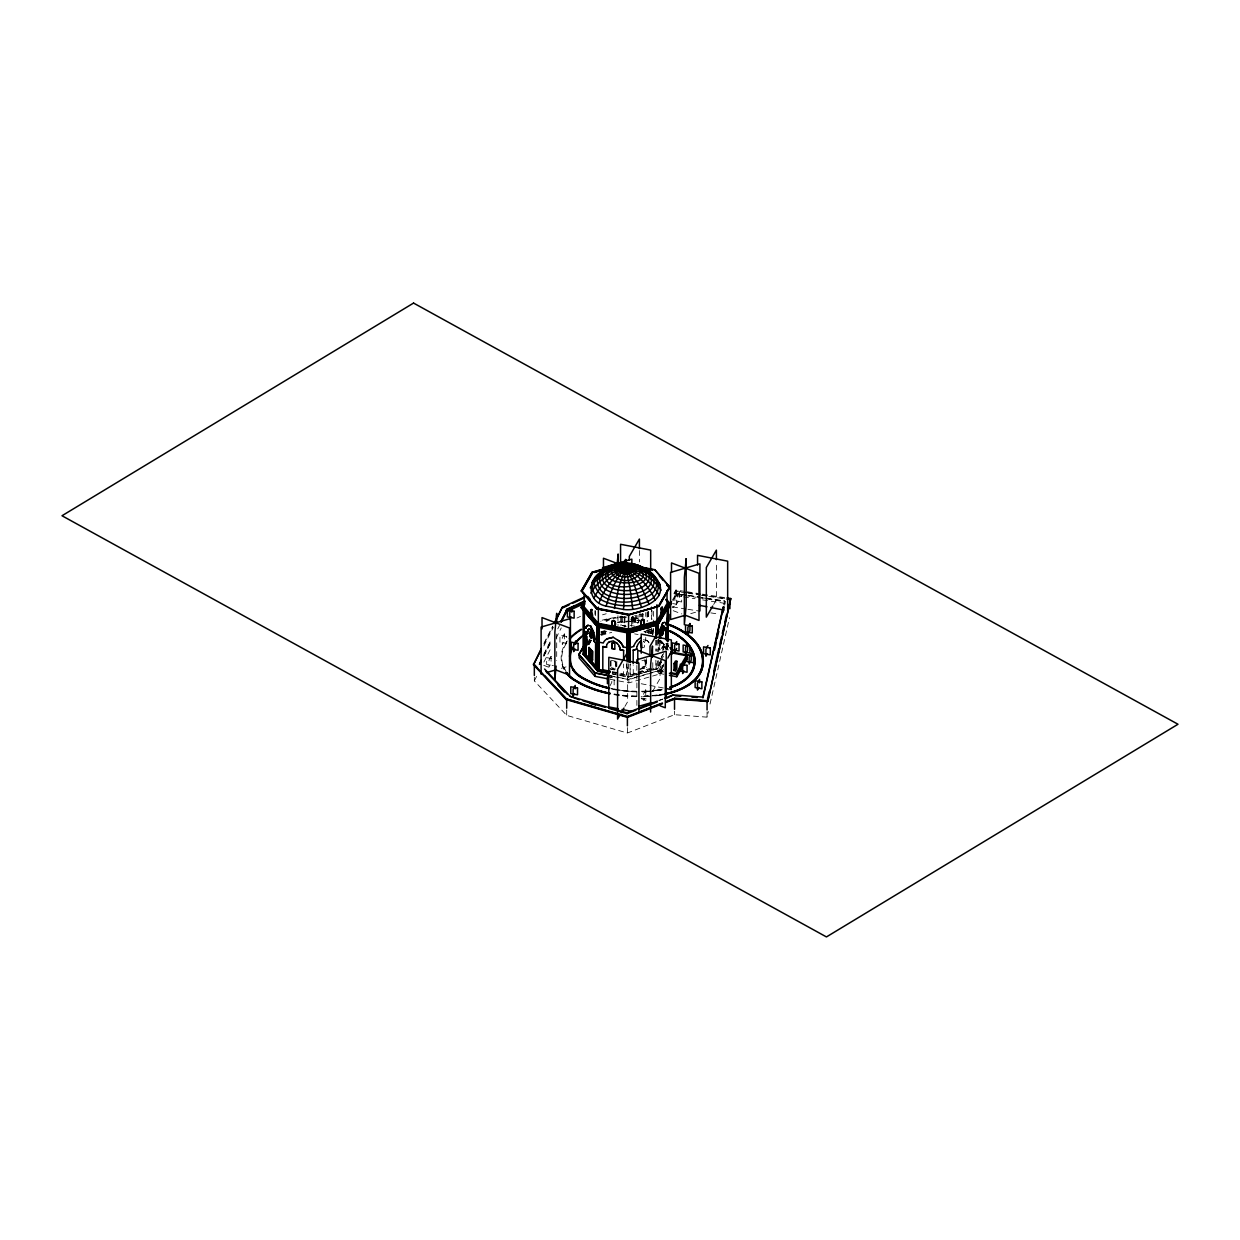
<?xml version="1.0" encoding="UTF-8"?>
<svg xmlns="http://www.w3.org/2000/svg" width="1240" height="1240" viewBox="0 0 1240 1240"><rect width="100%" height="100%" fill="white"/><g stroke="black" fill="none" stroke-linecap="round" stroke-linejoin="round"><path stroke-width="0.75" stroke-dasharray="5 3.75" d="M723.773 604.702L724.625 600.919L701.825 597.37M724.656 605.12L725.493 601.4L708.8 598.796M534.332 677.257L534.332 680.853L566.696 715.387L627.394 733.011L674.529 714.705L707.064 717.154L708.335 711.528M710.024 704.025L729.476 617.721M632.601 621.751L632.601 619.024L635.082 619.489L635.376 620.914L635.082 622.232L632.601 621.751L632.803 618.683L635.268 619.163L635.082 622.232M639.732 620.574L637.949 618.698L633.408 617.272L631.889 618.171L632.632 616.14M637.05 673.336L630.075 675.335L630.277 663.943M635.392 615.257A33.62 17.639 -64.1 0 0 635.361 617.179L633.5 619.365L634.26 616.745A30.752 21.483 -46.3 0 1 634.275 615.381M543.972 643.327L552.699 626.154M543.972 644.134L552.699 626.96M543.895 645.916L553.443 627.13M543.849 654.162L551.676 638.771M543.787 655.077L551.583 639.763M543.787 655.882L551.583 640.568M543.849 656.239L551.676 640.832M557.768 628.866L559.504 625.441M534.332 680.853L537.804 674.018M543.895 662.067L551.707 646.691M556.047 638.15L561.255 627.905M610.437 678.11L611.816 675.505L611.816 682.357L609.755 686.263M663.865 674.25L658.316 673.196L658.316 671.135L663.013 662.997M658.316 673.196L663.013 665.058M663.85 664.082L660.068 670.623L663.586 671.305M667.632 657.541L670.468 652.643M587.45 636.105L587.45 643.327L589.853 639.189M587.652 643.327L590.023 639.158M587.62 644.707L590.395 640.228M587.574 645.374L590.302 640.677M588.721 644.63L591.573 639.53M589.031 644.63L591.837 639.623M631.749 621.411L631.144 621.038M630.928 621.674L633.795 616.73M637.593 623.038L639.173 620.574L630.99 618.993L639.173 620.76L637.825 623.085M645.203 632.214L645.839 631.114L645.203 632.896M645.839 631.563L646.474 630.478M648.35 631.052L648.412 633.159M682.806 595.216L674.173 593.867L674.173 593.061L675.939 590.023L685.394 591.495M652.364 631.579L653.294 629.796L653.449 631.656L648.629 630.726M674.173 593.867L675.939 590.023M653.666 629.688L652.736 631.284M685.999 592.86L676.451 591.371L675.18 593.557L686.542 595.324M672.452 600.098L675.18 595.37L675.18 592.751L675.413 595.402M673.103 600.656L675.955 595.479L675.18 595.37M676.451 591.371L676.451 604.175L675.18 606.36L675.18 605.384L672.731 607.662L672.731 606.686M624.898 706.443L627.657 701.701L627.657 663.539M663.757 649.837L663.757 644.428L661.354 648.567M663.106 649.528L663.106 646.056L661.447 648.939M661.183 657.076L662.64 654.565M661.354 657.587L663.757 653.449M661.679 659.014L659.246 663.539M660.982 660.533L663.586 656.038M660.904 661.277L658.285 666.454L661.06 661.649M661.245 661.974L657.51 668.608L628.556 676.761M612.204 673.956L628.572 677.118L657.743 668.716L661.509 662.052M660.734 670.22L663.555 665.167M660.966 670.344L663.818 665.26M667.616 658.889L670.452 653.976M610.08 679.257L628.851 682.884L660.734 673.707L663.555 668.841M652.736 691.161L660.052 678.513L660.052 661.339M713.651 604.485L716.394 599.741L716.394 561.581M631.889 618.171L632.85 616.699L633.5 619.365M636.461 618.481L635.577 619.768L635.361 618.202M663.106 646.056L662.734 652.86M587.45 643.327L587.837 639.53M663.757 644.428L663.369 649.915M610.839 661.106L610.839 668.05L610.839 661.106L615.831 662.067L615.831 669.027L612.514 668.375M633.408 617.272L631.423 618.962L632.803 616.575L632.803 623.952M577.003 618.016L580.506 616.389M659.107 700.414L662.671 699.034M602.532 614.823L606.205 613.754M690.757 613.645L696.26 612.033M561.271 668.298L566.773 666.702M658.874 700.445L662.548 699.375M610.591 618.543L604.826 620.202L608.902 619.489M609.15 620.202L605.988 621.116L609.274 620.62M604.5 630.726L600.935 631.764L604.639 630.695M605.461 630.912L601.896 631.935L605.538 631.005M600.827 632.865L608.143 630.757M601.943 632.663L607.166 631.16M600.889 634.136L608.313 631.997M600.702 634.369L608.499 632.136M601.09 634.446L608.499 632.322M601.106 635.392L611.723 632.338M641.406 647.761L644.413 647.202L644.196 642.15A1.875 1.364 -40.8 0 0 643.235 641.39L643.436 641.622A1.875 1.364 -40.8 0 1 644.413 642.382L644.01 641.778M641.933 660.75L644.8 659.928L645.218 666.671L642.072 667.57M642.057 667.12L644.8 666.33M639.793 668.98L646.381 667.538L639.607 669.491M651 668.189L633.268 673.413L633.191 665.586M630.277 674.886L656.239 667.802L656.239 660.439M638.802 672.824L647.528 670.313M649.264 669.817L656.239 667.802M657.743 668.546L628.556 676.932L612.204 673.785M660.966 670.158L628.866 679.582L609.971 675.939M615.831 662.067L615.598 668.531L611.243 667.693M619.814 617.163L623.302 616.947M619.923 617.257L625.1 616.947M626.82 617.101L619.923 617.52A71.223 41.122 0 0 0 600.764 621.287M630.928 621.426L621.457 622.015A62.868 36.301 0 0 0 617.644 622.495M621.457 622.263L627.146 621.922M687.286 591.79L700.523 593.851M702.413 594.146L725.106 597.664M675.939 590.829L685.394 592.286M687.286 592.581L700.523 594.642M702.413 594.937L728.888 599.06M687.906 593.154L699.36 594.937M701.267 595.231L707.001 596.13M708.908 596.425L729.895 599.695M674.173 593.061L686.619 594.999M688.51 595.293L699.918 597.076M688.402 595.619L699.531 597.355M701.39 597.634L706.955 598.501M684.712 595.51L696.12 597.293M698.027 597.587L724.625 601.726L724.625 600.919M681.675 596.642L675.955 595.479M683.581 596.936L695.02 598.718M702.63 599.896L725.493 603.462M672.638 603.586L676.451 604.175M672.638 606.933L685.999 609.011M687.906 609.305L699.36 611.103M710.814 612.886L718.441 614.064M643.296 639.778L646.025 640.212A4.138 3.022 -40.8 0 1 646.831 640.413M551.738 658.548L546.669 657.665L546.669 664.516L553.428 665.71M607.414 676.87L614.157 678.048L614.157 684.899L610.778 684.31M641.328 691.222L648.086 692.416M641.328 698.089L648.086 699.267M658.316 671.135L663.865 672.204M631.997 616.776L633.593 616.822M631.144 619.365L638.848 620.853M632.912 620.434L635.376 620.914M633.237 620.667L635.702 621.147M638.894 622.79L631.144 621.302L631.144 619.179M630.137 625.332L634.771 626.216M646.707 628.525L653.666 629.874M646.784 628.726L653.294 629.982M622.325 625.425L625.952 626.122M647.094 630.106L653.449 631.47M622.325 625.596L626.138 626.339M653.914 632.385L643.901 631.439M651.946 632.369L648.412 631.548L651.946 632.369L651.946 628.664M644.676 631.951L648.659 632.539M650.163 633.191L653.542 633.857M648.101 632.974L653.542 634.028L653.542 628.355M634.632 633.872L638.089 634.539M610.731 660.207L616.59 661.447L616.59 666.531M610.08 668.654L614.962 669.6M609.662 669.027L615.04 670.065M612.235 671.615L623.565 673.8L623.627 664.036M612.281 672.235L626.975 675.459L612.188 672.607M609.971 675.754L628.866 679.412M641.22 683.736L663.803 688.091M673.227 610.7L681.814 613.939M641.235 698.693L646.396 700.631M543.74 665.353L550.622 667.957M647.668 632.136L647.063 630.4M667.337 648.659L667.011 642.8M666.206 643.389L668.654 646.428M665.927 643.452L668.36 646.474M660.625 640.289L665.524 645.947L660.471 640.336M659.804 640.042L668.36 649.962M658.394 639.468L668.019 650.783M658.146 639.561L666.562 649.496M652.783 667.678L652.783 661.881M566.044 671.6L562.805 664.578M648.892 642.599L648.784 642.444A8.618 6.293 -40.8 0 0 646.831 640.429M562.169 664.904L564.836 671.011L562.169 664.64A71.858 41.493 0 0 1 567.254 640.971M707.064 711.775L707.064 717.154M674.529 711.125L674.529 714.705M668.096 643.173L668.096 647.094M667.554 643.08L667.554 648.597M667.26 643.018L667.26 650.318M660.734 673.707L660.734 670.034L628.851 679.226L628.851 682.884M660.052 640.351L660.052 649.884M651.93 695.532A87.265 50.39 0 0 0 659.51 694.679L659.664 695.299A56.467 32.597 0 0 0 664.687 694.462M659.246 650.008L659.076 640.305L659.076 649.977M658.192 638.6L658.285 651.62M658.192 660.501L658.285 666.454M657.743 640.305L657.743 651.713M657.743 661.013L657.743 672.22M661.974 689.642A48.112 27.776 0 0 1 657.681 690.355L657.681 690.618A79.561 45.942 0 0 1 650.783 691.393M661.773 689.285A47.461 27.404 0 0 1 657.541 689.998L657.541 690.261A78.926 45.57 0 0 1 652.411 690.866M656.239 640.165L656.239 651.232M655.867 640.15L655.867 651.093M655.867 660.222L655.867 667.523M653.542 611.351L653.542 620.806M652.364 631.393L652.364 635.066M651.946 610.111L651.946 619.396M651.574 606.624L651.574 619.396M651.574 628.51L651.574 632.168M648.659 611.677L648.659 619.256M648.412 611.615L648.35 619.442M647.668 611.832L647.668 621.116M647.063 612.173L647.063 621.287M646.381 658.518L646.381 667.538M645.932 660.424L645.932 667.213M645.73 612.607L645.73 616.435M645.73 637.453L645.73 641.266M645.218 659.711L645.218 666.671M642.94 617.567L642.94 613.707A23.839 18.46 30.1 0 1 643.002 616.063M639.406 550.514L639.406 561.968M636.88 665.4L636.88 706.862M636.616 618.528L636.616 617.505A34.891 9.037 -79.1 0 1 636.632 615.288M631.423 626.339L631.423 617.505L636.771 618.543L637.654 620.171L637.949 617.675A33.62 1.442 88.3 0 0 637.933 615.458M630.075 664.206L630.075 675.335M628.572 663.772L628.572 680.62M627.394 727.617L627.394 733.011M626.975 662.563L626.975 675.459M626.743 664.082L626.743 675.025M624.96 616.234L624.96 625.797M624.464 617.799L624.464 626.929M624.232 617.799L624.232 627.021M622.635 616.466L622.635 624.278M621.132 616.017L621.132 625.286M620.93 616.125L620.93 625.255M617.939 615.722L618.016 625.487M616.822 661.385L616.822 666.81M595.339 610.716L595.339 616.187M594.952 610.716L594.952 614.404M566.696 709.993L566.696 715.387M556.698 634.058L556.698 660.439M562.805 664.841A71.223 41.122 0 0 1 567.827 641.375M617.489 622.139A63.504 36.657 0 0 1 629.501 621.07M650.69 691.037A78.926 45.57 0 0 1 643.746 691.455A79.561 45.942 0 0 0 650.783 691.13M636.771 691.517A78.926 45.57 0 0 1 619.519 690.122A79.561 45.942 0 0 0 636.74 691.625M616.156 689.595A78.926 45.57 0 0 1 611.196 688.619M661.773 689.548A47.461 27.404 0 0 1 657.541 690.261M644.242 696.26A87.265 50.39 0 0 0 659.51 694.943A55.816 32.224 0 0 0 664.485 694.106M636.538 696.337A87.265 50.39 0 0 1 613.738 694.199M661.974 689.889A48.112 27.776 0 0 1 657.681 690.618M647.296 691.657A79.561 45.942 0 0 1 638.507 691.904M636.74 691.889A79.561 45.942 0 0 1 610.964 688.96M602.144 620.217A71.858 41.493 0 0 1 619.814 616.9M659.664 695.299A87.916 50.763 0 0 1 641.173 696.71M636.507 696.694A87.916 50.763 0 0 1 613.552 694.555M648.101 695.811A87.265 50.39 0 0 1 644.242 695.996M636.538 696.074A87.265 50.39 0 0 1 613.738 693.935M657.541 689.998A78.926 45.57 0 0 1 650.69 690.773M647.218 691.021A78.926 45.57 0 0 1 638.507 691.269M636.771 691.254A78.926 45.57 0 0 1 611.196 688.355M657.681 690.355A79.561 45.942 0 0 1 652.519 690.975M615.97 689.688A79.561 45.942 0 0 1 610.964 688.696M662.842 694.152A55.816 32.224 0 0 1 659.51 694.679M663.028 694.509A56.467 32.597 0 0 1 659.664 695.036A87.916 50.763 0 0 1 652.023 695.904M648.163 696.183A87.916 50.763 0 0 1 641.173 696.446M636.507 696.446A87.916 50.763 0 0 1 613.552 694.292M641.328 614.001A25.591 16.027 55.4 0 1 641.514 616.807M642.103 613.924A24.273 17.36 43.6 0 1 642.274 616.978M642.599 613.754A23.839 18.46 30.1 0 1 642.739 616.497M640.476 613.769A6.634 3.286 66.3 0 1 640.615 614.312M640.351 614.25A27.807 13.748 66.3 0 1 640.476 616.792M639.236 613.8A6.371 1.938 77 0 1 639.329 614.466M639.189 614.358A30.752 9.331 77 0 1 639.267 616.9M648.97 642.878A8.944 6.526 -40.8 0 0 648.799 642.506A8.618 6.293 -40.8 0 0 646.908 640.522A4.138 3.022 -40.8 0 0 646.025 640.212M551.072 656.317L549.025 660.207L549.025 667.058L551.072 663.168L551.072 656.317M564.339 633.935L562.293 637.841L562.293 644.692L564.339 640.801L564.339 633.935M679.318 592.565L677.273 596.471L677.273 603.322L679.318 599.432L679.318 592.565M645.73 689.874L643.684 693.764L643.684 700.631L645.73 696.725L645.73 689.874M681.675 595.107L674.917 593.929L674.917 600.78L681.675 601.974L681.675 595.107M566.696 636.476L559.938 635.298L559.938 642.15L566.696 643.343L566.696 636.476M666.19 649.605L666.19 643.808L666.019 649.574"/><path stroke-width="1.5" d="M625.441 570.198L625.425 565.3L624.232 569.966L628.06 568.865L625.658 565.548L625.549 562.232L626.076 570.168M624.805 570.121C624.572 560.387 627.254 569.796 625.642 565.285M627.223 569.842L625.549 566.913L625.72 560.914M626.185 559.689L625.859 560.744M623.503 609.476L606.081 606.128C610.964 590.721 617.38 572.927 631.207 563.611C641.622 565.269 650.954 571.547 657.308 579.855C670.654 599.571 639.251 611.739 623.503 609.476C624.821 595.603 623.069 574.414 627.177 563.704M627.859 567.734C621.798 561.472 627.192 563.658 626.061 560.635M625.704 565.146L627.44 567.827M626.045 562.712C626.185 563.952 624.247 561.457 625.394 563.58M626.37 565.642C627.332 565.781 623.519 569.517 625.084 565.347C625.75 566.231 626.308 564.789 623.131 568.679M625.441 562.418C626.122 564.045 624.123 562.201 625.983 563.239M623.952 567.703L624.743 566.386L633.547 582.49L641.483 607.337M624.232 569.966L625.13 566.851L623.394 564.308L621.395 563.239L619.721 564.82M626.324 567.222C626.541 565.3 624.805 564.37 622.279 565.611C610.917 570.307 628.757 578.321 632.632 570.788C633.191 564.634 622.48 562.882 627.642 569.563M623.736 569.718C623.457 568.06 625.224 563.441 625.363 566.928M624.945 566.99C624.712 564.727 625.797 565.952 623.55 567.734C627.13 571.408 628.2 566.138 626.061 565.44M623.379 569.408L625.999 566.54M627.936 567.982C627.021 572.539 620.186 567.966 625.456 566.153L627.518 567.393L627.936 569.222M596.905 668.933L596.952 626.308L583.854 611.165L583.854 653.821L596.905 668.933L597.107 626.262L581.405 607.925L584.986 601.183M661.633 633.764L662.129 628.432M661.633 635.376L662.331 629.254M556.14 666.113L554.854 679.38L554.854 632.261L556.698 613.32L556.698 622.744M617.195 563.441L618.125 553.97L618.125 563.394M662.16 606.747L662.501 611.243L661.509 612.947L660.812 608.251M625.394 563.363L625.999 563.115M624.511 567.005L626.882 567.471L625.317 565.486M625.906 565.952L624.743 566.757M625.022 560.403L625.626 559.364M628.696 631.098L659.044 622.929L671.538 601.663M614.42 608.468L619.008 586.505L625.596 567.966L629.812 586.876L632.741 609.088M591.154 631.331L591.449 638.337L590.054 636.709L590.054 631.904L590.938 631.315M591.852 638.212L590.457 636.601L590.472 631.702L591.527 631.175M623.271 568.06L623.937 566.82M592.178 658.688L590.225 655.805L589.822 649.016L589.822 655.976L592.178 658.688L592.271 651.76L589.822 649.016M592.425 660.378L592.534 651.372L589.046 647.451L589.046 656.471L592.425 660.378L592.534 651.372M591.449 609.445L590.566 614.172L591.046 609.646M723.354 606.577L702.941 697.113L673.351 694.88L664.454 698.337M702.941 697.918L723.354 607.383M714.566 649.915L716.24 642.444M717.092 638.708L718.766 631.253M722.982 612.591L724.238 606.995M707.482 699.128L709.171 691.625M713.822 670.98L718.906 648.474M719.743 644.722L721.447 637.221M722.284 633.47L723.974 625.968M724.827 622.201L726.516 614.699M665.973 702.429L674.715 699.034L707.745 701.514L730.779 598.548L726.996 597.959M707.745 701.514L730.779 598.548M625.317 566.757L627.394 567.331L623.581 567.486L625.471 568.447L627.409 567.688L625.301 566.572M661.773 607.507L660.765 608.623M606.081 606.128C586.675 602.051 586.737 578.274 603.337 570.601C609.289 567.005 617.303 560.929 623.921 566.649L626.324 566.726M623.921 566.649L622.062 567.904C612.452 568.044 602.578 571.159 595.665 578.026L594.1 582.692L590.193 587.822M622.062 567.904C622.418 574.709 634.648 567.455 625.782 566.277M660.936 627.921L662.548 623.085L664.346 622.371A8.06 2.093 -79.1 0 1 664.95 622.403A12.617 3.27 -79.1 0 1 666.035 624.929M662.718 623.115L661.106 627.952A8.06 2.093 -79.1 0 0 660.486 630.091A12.617 3.27 -79.1 0 0 659.401 636.399L659.215 636.492M661.509 629.781L663.601 626.169M623.146 568.416L623.767 566.975M624.495 566.696L625.332 566.835L623.999 567.207M623.379 567.688C623.224 571.919 629.083 567.718 628.014 568.494M623.394 567.579L624.836 565.781M599.091 602.64C603.911 589.93 612.111 578.445 622.806 570.013M624.867 566.014L623.736 567.052M662.47 703.778L627.456 717.371L566.122 699.577L533.495 664.749L541.353 648.489M554.451 622.728L562.309 607.259L584.582 596.967M533.495 664.749L541.353 649.295M554.451 623.534L562.309 607.259M541.198 660.176L539.462 664.392L541.198 660.982M561.1 621.054L567.145 609.135L584.241 601.245M561.1 621.86L567.145 609.135M561.24 622.015L566.463 611.754L566.463 609.677L575.081 605.693M593.898 598.207C599.85 585.869 610.126 575.81 622.263 569.548M571.113 616.885L569.734 619.489L569.734 612.622L571.795 608.732L571.795 612.157M575.034 649.016L573.671 651.62L573.671 644.769L575.716 640.863L575.716 644.288M574.492 693.579L573.113 696.183L573.113 689.332L575.174 685.425L575.174 688.851M676.683 648.443L674.622 652.333L674.622 645.482L676.683 641.591L676.683 645.017M684.697 662.827L682.651 666.717L682.651 673.583L684.015 670.98M707.978 645.466L705.917 649.357L705.917 656.224L707.281 653.62M698.849 687.503L697.469 690.091L697.469 683.24L699.531 679.35L699.531 682.775M669.399 675.32L676.792 676.745L676.792 674.7L687.13 656.812M676.792 676.745L681.489 668.624M683.38 665.369L687.13 658.874M639.561 566.757L654.736 569.687L669.894 587.249L659.122 606.221L628.696 614.978L596.471 608.747L581.312 590.829L592.085 572.214L620.713 563.968M581.312 591.186L592.085 572.214M581.808 591.371L592.472 572.4L615.458 565.781M582.769 589.697L592.472 572.973M584.691 601.013L581.079 607.383L583.11 606.949L584.986 603.71M584.986 601.741L581.405 607.925L582.692 608.964M609.971 675.939L594.859 673.01L578.847 654.472L583.591 646.118M579.173 654.472L583.885 646.164M599.679 642.32L603.275 643.018A12.617 9.765 30.1 0 1 606.515 639.22A8.06 6.247 30.1 0 1 608.344 638.491L613.242 637.283L618.016 640.351A8.06 6.247 30.1 0 1 619.907 641.7A12.617 9.765 30.1 0 1 623.162 646.738M612.777 620.62A1.721 1.333 30.1 0 0 612.188 621.193L611.971 625.812C618.388 630.183 613.924 614.714 614.932 626.386M611.94 621.612A1.721 1.333 30.1 0 1 613.01 620.946L613.242 620.496M612.994 620.93A2.139 1.659 30.1 0 0 613.443 620.806L613.692 620.372M614.141 620.667L613.893 621.101A2.139 1.659 30.1 0 1 613.443 620.806M611.971 625.812L612.219 621.193M610.343 671.259L602.795 669.802L602.857 646.49L606.624 647.218L606.624 645.234M613.242 637.283L608.344 638.491A8.06 6.247 30.1 0 0 606.577 639.127M611.785 643.715L611.925 643.467A1.875 1.442 30.1 0 1 612.963 642.63A2.062 1.597 30.1 0 0 613.413 642.475A2.062 1.597 30.1 0 0 613.862 642.8A1.875 1.442 30.1 0 1 614.885 644.04L614.745 649.093L611.785 648.52L611.785 643.715A1.875 1.442 30.1 0 1 612.808 642.878A2.062 1.597 30.1 0 0 613.257 642.739L613.413 642.475M613.862 642.8L613.707 643.048A2.062 1.597 30.1 0 1 613.257 642.739M611.785 648.52L611.925 643.467M614.745 649.093L611.925 648.272M619.318 646.598L619.38 646.505A8.618 6.68 30.1 0 0 617.318 643.529A4.138 3.208 30.1 0 0 616.373 642.769L613.242 640.847L610.049 641.669A4.138 3.208 30.1 0 0 609.104 642.041A8.742 6.774 30.1 0 0 606.841 644.676M619.861 649.404L623.627 650.504L619.861 649.775L619.861 647.792M626.743 647.652L623.208 646.861M659.525 604.485L669.166 587.837L666.686 584.97M669.399 587.636L658.735 605.663M660.765 612.808L662.501 611.243M584.164 594.13L584.164 606.903L598.346 623.332L628.494 629.161L656.952 620.976L667.043 603.57L667.043 590.783M583.11 654.302L583.11 606.949L597.664 623.798L628.572 629.765L657.743 621.364L668.096 603.524L670.127 603.663L658.285 623.798L658.285 633.067M659.634 620.124L657.743 623.364L657.743 634.71M661.509 616.885L663.385 613.63M665.275 610.39L667.151 607.135M596.533 624.882L628.603 632.013L658.068 623.534L668.515 605.306M658.021 631.191L658.021 623.813L669.802 603.803L666.019 599.416M667.414 610.483L671.212 603.679M667.089 622.914C665.245 629.3 669.073 611.537 667.089 610.003M664.764 630.478L666.19 628.339L666.19 639.949L666.019 628.308L664.935 630.525L664.687 628.06M662.067 635.454L663.059 633.749L662.857 628.463L663.059 633.749M619.411 715.929L617.582 719.091L617.582 669.461L627.657 652.085L627.657 661.633M621.24 712.768L623.984 708.025M670.143 653.961L672.034 650.535L672.034 654.208M670.452 653.976L672.359 650.519L669.894 647.668M674.018 663.601L675.505 661.029L676.9 661.292L676.9 668.189L675.413 670.763L674.018 670.499L674.018 663.601L675.413 663.865L676.9 661.292M674.018 670.499L675.505 667.926M712.736 606.066L706.32 617.132L706.32 567.501L716.394 550.126L716.394 559.659M590.86 593.154C597.556 581.436 609.228 573.128 621.938 569.021M626.65 566.401L625.409 565.796M626.045 566.851C629.61 567.269 624.278 570.493 623.705 567.548M591.945 582.567C598.904 573.113 610.235 561.565 623.115 566.975M603.337 570.601C581.855 600.796 665.167 603.369 649.435 572.183L638.507 568.075L628.943 567.625M626.882 567.471L627.037 566.587M595.665 578.026C580.707 602.423 625.068 609.847 640.677 603.71C662.346 599.633 663.974 578.212 645.529 568.85M599.245 670.111L599.245 627.456L599.245 670.111L610.343 672.25M659.293 622.495L628.711 631.284L596.316 624.898L597.664 623.798L597.664 671.15L608.685 673.274M622.031 563.301L614.9 564.65L606.189 568.726M640.119 641.917L641.468 640.909L640.026 641.824A4.138 3.022 -40.8 0 0 639.143 642.63A8.742 6.386 -40.8 0 0 637.081 646.412M597.51 575.654L601.818 572.771M611.723 566.029L605.663 569.393C590.209 591.093 634.756 596.223 645.544 584.567C657.107 573.81 639.158 561.767 628.401 567.145M595.99 577.763L599.013 575.747M626.479 567.424L626.572 566.463L625.766 567.145M656.239 625.146L630.075 632.679L656.239 625.146L656.239 638.29M625.859 566.928L626.696 570.043M668.949 604.841L669.802 603.803M562.309 608.065L569.16 604.903M572.586 603.322L584.582 597.773M578.538 604.097L583.714 601.71M567.145 609.941L584.241 602.051M566.463 611.754L583.714 603.771M663.772 626.2L662.796 626.65M627.657 566.788L635.361 564.774C669.832 590.628 578.197 587.249 617.659 564.169M583.854 653.821L583.854 611.165M589.046 656.471L589.046 647.451M616.234 564.262C591.263 567.796 591.093 595.231 616.389 597.355C630.525 601.695 663.183 593.293 651.729 573.794M619.132 564.37C599.773 570.974 621.271 584.908 632.059 579.266C654.255 569.919 623.519 557.814 613.661 565.316M604.655 570.152L609.77 568.153M544.593 669.042L570.183 696.353L627.053 712.861L657.324 701.111M608.701 708.335L627.053 713.667L635.95 710.21M639.514 708.831L657.324 701.918M666.236 698.461L673.351 694.88M533.495 663.943L566.122 698.771L627.456 716.565L662.47 702.987M665.973 701.623L674.715 698.229L707.745 700.708M544.686 675.754L566.696 699.221L627.394 716.844L660.564 703.979M665.803 701.949L674.529 698.554L674.529 709.327M626.975 660.718L626.789 632.803L626.743 656.782M602.532 567.718L631.857 559.163L631.857 564.82M546.607 672.576L555.768 669.91L569.517 675.103L569.517 627.998L542.019 617.597L542.019 628.913M638.708 706.32L651.543 702.584M594.239 572.26L610.158 567.688M594.239 572.462L610.158 567.874M590.566 609.987L591.976 609.491M591.263 609.693A2.139 0.775 73.9 0 0 591.48 610.142L592.178 609.925M592.673 615.582L591.48 610.142M586.039 628.215L584.195 626.308L586.039 628.215A12.617 4.604 73.9 0 1 587.605 625.487A8.06 2.929 73.9 0 1 588.457 625.394M596.471 608.747L628.696 614.606L659.122 606.221M596.796 608.53L628.664 614.885L658.735 606.034M593.867 632.741A8.06 2.929 73.9 0 0 593.014 630.664L590.566 626.029L592.844 630.711A8.06 2.929 73.9 0 1 593.712 632.788A12.617 4.604 73.9 0 1 595.246 638.988M590.457 629.564L592.208 632.586A4.138 1.504 73.9 0 1 592.658 633.656M585.683 631.594L587.62 633.593L585.683 631.594L585.683 654.798L595.464 666.113L585.854 654.751L585.854 631.548M591.449 638.337L591.852 633.408M593.48 637.484L593.635 637.438A8.944 3.255 73.9 0 1 593.712 637.949A8.944 3.255 73.9 0 0 593.48 637.484A8.618 3.146 73.9 0 0 592.488 633.702A4.138 1.504 73.9 0 0 592.054 632.632L590.566 629.595L589.093 629.222A4.138 1.504 73.9 0 0 588.659 629.254A8.742 3.177 73.9 0 0 587.589 631.098M641.003 624.898L641.359 621.132A1.721 1.256 -40.8 0 1 642.336 619.954L641.979 619.535A1.721 1.256 -40.8 0 0 640.987 620.713L641.003 624.898C646.986 626.696 642.769 614.497 643.793 624.092M593.851 640.817L593.743 638.135L593.681 640.863L595.619 642.863L595.464 666.113M595.619 642.863L593.681 640.863M630.277 647.513L633.578 646.443M633.191 650.116L636.818 649.187L633.191 650.116L633.191 663.663M656.952 606.375L658.564 606.143M625.084 568.044C613.521 569.253 602.067 574.058 594.1 582.692C599.245 606.484 635.655 606.251 651.946 593.805C667.399 578.445 641.173 562.821 626.65 563.1M621.395 563.239L626.836 563.007M620.79 563.471L633.129 563.89L640.274 566.231M631.207 563.611L633.129 563.89M675.211 695.826L680.76 696.245M691.843 697.082L697.392 697.5M676.436 698.693L687.921 699.562M693.671 699.995L705.142 700.848M598.346 608.747L596.952 608.623L583.281 592.798M622.48 567.393L613.552 567.222L608.158 568.416C589.868 598.843 673.677 587.264 637.096 564.975M629.269 568.153C641.297 569.098 653.573 574.57 660.346 584.908M671.445 651.976L688.076 655.185M672.235 652.968L686.309 655.697L675.909 673.677L670.639 672.654M669.399 673.274L676.792 674.7M625.115 560.79L625.968 560.945M625.007 560.976L625.859 561.178M641.468 567.486L652.845 569.687M642.072 567.889L652.643 569.935M641.282 567.936L645.033 568.664M647.357 569.238L650.798 569.904M699.438 605.322L706.971 606.779M710.737 607.507L723.896 610.049M581.808 590.798L596.796 608.158L628.664 614.312L628.494 629.161M664.779 627.611L664.609 627.58A8.618 2.232 -79.1 0 0 663.912 626.185M612.219 625.379L615.179 625.952M596.316 624.898L628.711 631.16L628.572 629.765L628.572 662.005M596.533 625.456L628.696 631.671M599.245 627.456L626.975 632.803M602.795 646.598L606.562 647.327M599.633 669.786L608.669 671.538M597.664 670.964L608.701 673.103M594.859 672.839L610.08 675.769M665.679 688.464L671.336 689.548L671.336 639.933L641.22 634.12L641.22 653.201M579.173 654.286L579.173 657.96L595.061 676.358L608.205 678.9M618.218 708.738L608.809 706.924L608.809 657.308L638.925 663.121L638.925 710.83M621.984 709.466L631.393 711.295M626.122 568.075C640.011 570.478 653.527 578.026 661.013 590.24M590.736 625.983L588.303 625.441A8.06 2.929 73.9 0 0 587.435 625.534A12.617 4.604 73.9 0 0 585.9 628.168M590.736 629.548L589.264 629.176A4.138 1.504 73.9 0 0 588.814 629.207A8.742 3.177 73.9 0 0 587.745 631.052M634.818 565.332L642.971 568.571M624.976 567.269L627.425 567.579M579.359 699.825L570.183 696.353M583.017 700.879L605.027 707.281M590.007 703.421L595.572 705.033M620.636 564.743L603.462 558.248L603.462 567.672M660.13 705.839L665.291 707.777L665.291 660.672L637.794 650.287L637.794 663.478M629.145 569.269C641.7 574.337 652.829 583.466 659.261 595.495M644.521 569.346L649.187 571.671M647.435 571.779L652.116 575.438M626.091 566.014L627.673 567.409M567.904 674.064A43.958 25.374 0 0 0 573.903 679.257L580.413 683.318A87.265 50.39 0 0 0 610.064 693.501M566.014 672.576A44.593 25.745 0 0 0 573.407 679.489L579.979 683.333A87.916 50.763 0 0 0 609.863 693.594M566.014 672.839A44.593 25.745 0 0 0 573.407 679.753L579.979 683.596A87.916 50.763 0 0 0 609.863 693.857M657.743 621.364L659.293 622.356M628.726 569.78C640.321 577.019 649.729 587.775 655.216 600.3M654.72 577.654L657.308 579.855M623.519 568.602L626.619 569.207L627.626 567.3M628.091 570.198L641.452 587.279L649.156 604.345M545.864 671.212L567.625 694.431M557.985 685.1L564.448 691.982M536.92 667.461L534.332 664.702L534.332 675.475M659.401 576.058L663.152 580.398M666.903 584.738L669.399 587.264M666.609 599.587L670.127 603.787M666.019 599.974L669.802 604.361M642.816 619.287L643.173 619.69A2.139 1.566 -40.8 0 1 642.754 619.613L642.398 619.21M641.173 637.407L638.429 639.437A8.06 5.89 -40.8 0 0 636.693 641.018M641.406 642.956L641.607 647.993L641.406 642.956A1.875 1.364 -40.8 0 1 641.669 642.351M587.698 596.425L590.07 599.153M581.312 590.829L596.796 608.158M583.11 608.949L586.753 613.164M591.589 618.775L594.022 621.581M581.405 607.368L597.386 625.983L581.079 607.259M589.465 656.301L592.534 659.851M584.195 653.682L596.952 668.453M583.11 654.131L597.664 671.15M595.061 672.87L578.847 654.472M625.255 563.503L625.177 563.13M590.953 631.919L591.449 633.516M619.798 647.9L619.628 647.171A8.944 6.928 30.1 0 0 619.349 646.66L619.38 646.505A8.944 6.928 30.1 0 1 619.582 647.017M664.857 628.091L664.935 630.525M623.193 568.168L623.162 569.052M729.895 599.695L729.895 608.669M727.663 610.778L727.663 561.162L697.562 555.35L697.562 564.882M707.064 701.003L707.064 709.978M668.36 624.154A75.671 43.679 0 0 1 701.514 670.36L701.514 670.623A56.467 32.597 0 0 1 664.687 694.462M668.019 624.464A75.02 43.322 0 0 1 700.894 670.282L700.879 670.546A55.816 32.224 0 0 1 664.485 694.106M699.918 610.964L699.918 563.859L670.592 572.4L670.592 619.519L685.255 615.241L699.004 620.434L699.004 573.329L671.507 562.945L671.507 572.353M669.925 630.741A67.332 38.874 0 0 1 693.346 669.352L693.346 669.615A48.112 27.776 0 0 1 670.127 687.782M669.523 631.021A66.697 38.502 0 0 1 692.726 669.275L692.726 669.523A47.461 27.404 0 0 1 669.817 687.456M675.413 663.865L675.413 670.763M674.715 698.229L674.715 699.034M669.894 587.249L654.736 569.687M668.98 614.327L668.98 621.178M668.096 605.523L668.096 641.282M667.554 641.235L667.554 607.786L667.26 641.204M666.206 698.306L666.206 651.202L636.88 659.757L636.88 663.524M661.757 608.313L661.509 612.947M660.052 638.429L660.052 628.897L649.993 646.273L649.993 655.821M659.044 622.371L658.068 623.534M656.952 604.764L656.952 620.976M652.472 657.308L652.472 646.009L650.628 664.95L650.628 712.054M650.675 569.191L650.675 550.095L620.574 544.283L620.574 563.379M639.406 548.607L639.406 539.059L629.331 556.45L629.331 560.263M636.74 647.125L636.818 649.187M630.277 662.114L630.199 632.663L630.075 662.361M627.456 716.565L627.456 717.371M627.394 716.844L627.394 725.834M627.053 712.861L627.053 713.667M623.627 650.504L623.565 660.269M607.414 676.87L607.414 683.721M598.346 607.135L598.346 623.332M597.866 670.825L583.436 654.286M595.061 672.7L595.061 676.358M587.62 633.593L587.729 631.16L587.45 633.64M584.35 611.49L584.35 626.262M581.048 676.916A35.588 20.538 0 0 1 573.438 669.507L573.438 669.244A35.588 20.538 0 0 0 581.048 676.653L581.048 676.916A78.926 45.57 0 0 0 609.568 688.246M580.583 677.164A36.255 20.941 0 0 1 572.818 669.615L572.818 669.352A36.255 20.941 0 0 0 580.583 676.9L580.583 677.164A79.561 45.942 0 0 0 609.321 688.587M575.004 680.233L580.413 683.054A87.265 50.39 0 0 0 610.064 693.253M570.431 665.632L570.431 618.528L541.105 627.068L541.105 674.173M566.696 699.221L566.696 708.211M566.122 698.771L566.122 699.577M569.997 638.802A71.223 41.122 0 0 1 581.607 629.486M573.438 669.507A62.868 36.301 0 0 1 572.26 648.644M574.538 644.63A62.868 36.301 0 0 1 581.452 637.189M669.523 631.284A66.697 38.502 0 0 1 692.726 669.523M573.903 679.52A43.958 25.374 0 0 1 567.904 674.327M567.222 673.521A43.958 25.374 0 0 1 566.603 672.7M668.019 624.728A75.02 43.322 0 0 1 700.894 670.546M669.925 630.99A67.332 38.874 0 0 1 693.346 669.615M572.818 669.615A63.504 36.657 0 0 1 569.656 660.316M569.563 656.518A63.504 36.657 0 0 1 572.322 647.187M575.933 641.886A63.504 36.657 0 0 1 583.9 634.71M569.423 638.631A71.858 41.493 0 0 1 581.142 629.238M668.36 624.418A75.671 43.679 0 0 1 701.514 670.623M692.726 669.275A47.461 27.404 0 0 1 669.817 687.193M609.568 687.999A78.926 45.57 0 0 1 581.048 676.653M609.321 688.339A79.561 45.942 0 0 1 580.583 676.9M693.346 669.352A48.112 27.776 0 0 1 670.127 687.518M700.879 670.282A55.816 32.224 0 0 1 664.485 693.842M701.499 670.36A56.467 32.597 0 0 1 664.687 694.199M567.222 673.258A43.958 25.374 0 0 1 566.603 672.437M643.265 619.38A1.721 1.256 -40.8 0 1 643.808 619.892M642.754 619.613A2.139 1.566 -40.8 0 1 642.32 619.938M643.173 619.706A1.721 1.256 -40.8 0 1 644.164 620.31M614.218 620.697A1.721 1.333 30.1 0 1 615.273 621.783M613.971 621.132A1.721 1.333 30.1 0 1 615.025 622.216M633.702 646.412A12.617 9.223 -40.8 0 1 636.787 641.111M623.1 646.846A12.617 9.765 30.1 0 0 619.845 641.793A8.06 6.247 30.1 0 0 618.016 640.351M616.311 642.878A4.138 3.208 30.1 0 1 617.257 643.622M609.165 641.933A4.138 3.208 30.1 0 1 610.111 641.561M660.595 635.298A8.742 2.263 -79.1 0 1 661.354 630.928A4.138 1.069 -79.1 0 1 661.679 629.812M660.424 635.268A8.742 2.263 -79.1 0 1 661.183 630.896M686.185 558.667L684.341 577.607L684.341 624.712L686.185 605.771L686.185 558.667M660.409 635.438L660.501 638.166L660.579 635.469M615.179 568.509C613.475 578.553 631.423 579.297 636.011 572.508C637.716 562.464 619.783 561.72 615.179 568.509M689.936 623.55L687.875 627.456L687.875 634.307L689.936 630.416L689.936 623.55M687.549 643.684L685.488 647.59L685.488 654.441L687.549 650.535L687.549 643.684M691.207 653.356L689.146 657.246L689.146 664.097L691.207 660.207L691.207 653.356M413.555 303.072L62 515.747L826.445 936.929L1178 724.253L413.555 303.072M595.417 639.065L597.107 641.034L595.417 639.065M692.277 626.091L685.534 624.913L685.534 631.764L692.277 632.958L692.277 626.091M574.136 611.274L567.393 610.08L567.393 616.947L574.136 618.125L574.136 611.274M710.318 648.009L703.576 646.831L703.576 653.682L710.318 654.86L710.318 648.009M679.024 644.134L672.282 642.94L672.282 649.791L679.024 650.985L679.024 644.134M689.889 646.226L683.147 645.048L683.147 651.899L689.889 653.077L689.889 646.226M693.548 655.898L686.805 654.705L686.805 661.556L693.548 662.749L693.548 655.898M578.072 643.405L571.314 642.227L571.314 649.078L578.072 650.271L578.072 643.405M687.053 665.369L680.295 664.175L680.295 671.042L687.053 672.22L687.053 665.369M701.871 681.892L695.129 680.698L695.129 687.549L701.871 688.743L701.871 681.892M577.514 687.968L570.772 686.789L570.772 693.64L577.514 694.834L577.514 687.968M655.867 625.394L655.774 638.212L655.867 625.394M664.779 627.657L664.609 627.58A8.944 2.309 -79.1 0 1 664.671 627.936A8.944 2.309 -79.1 0 0 664.779 627.657"/></g></svg>
